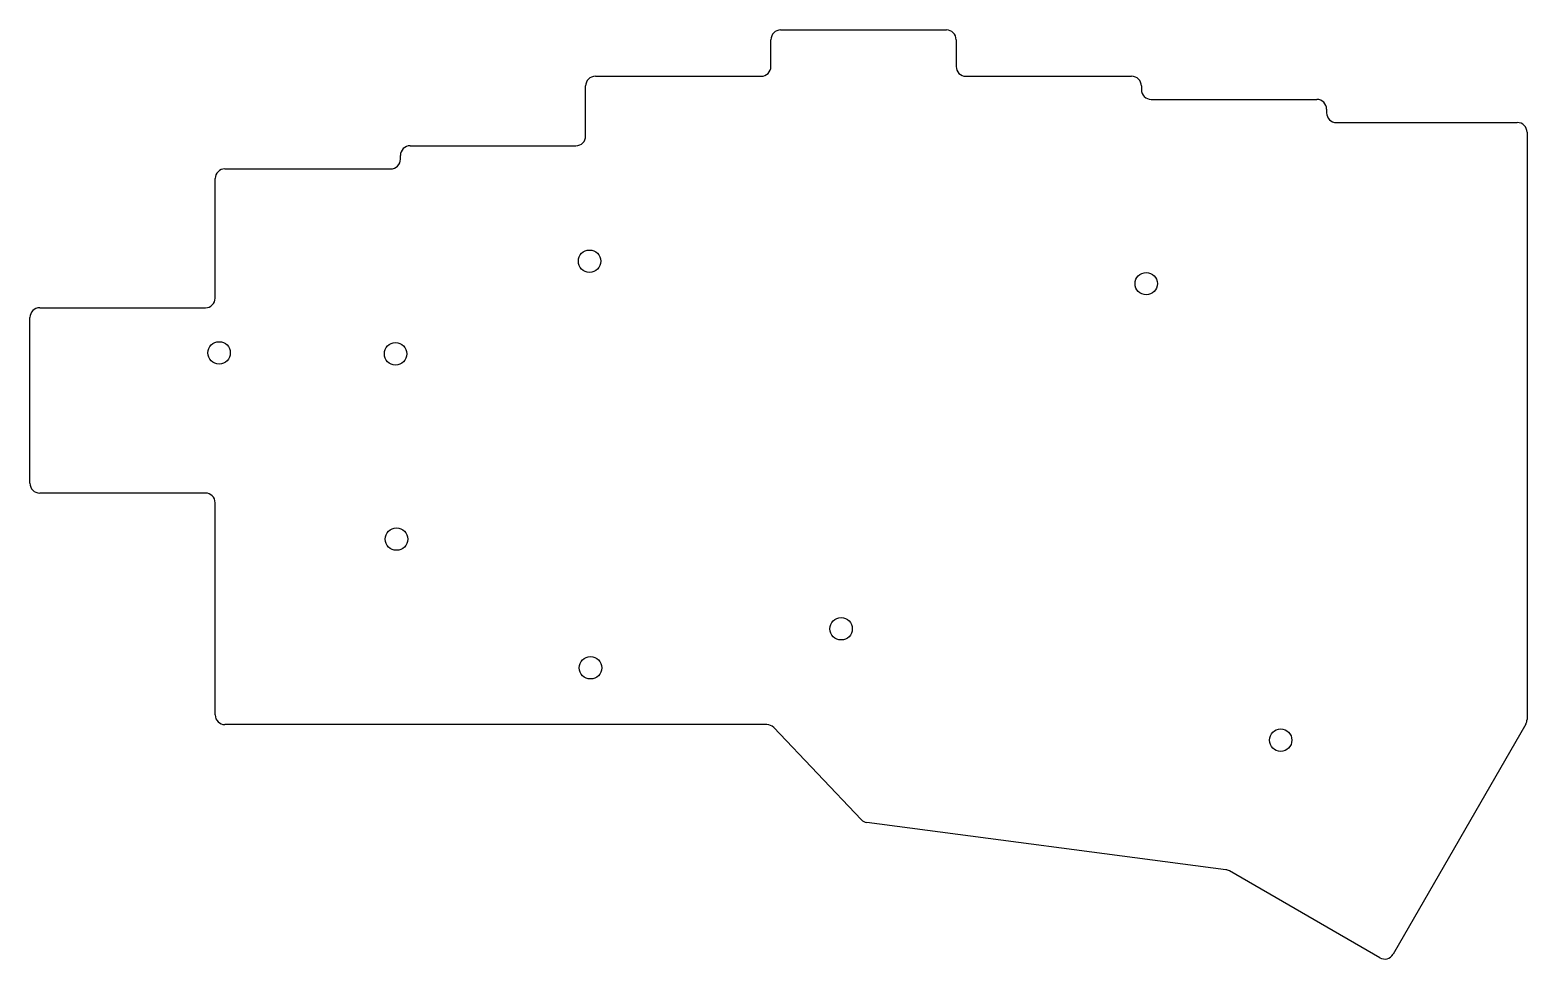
# Model space of a CAD drawing. Extents: x 14 to 168, y -110 to -14.
import ezdxf

# ---------------------------------------------------------------- set-up
doc = ezdxf.new("R2010")
doc.units = 0
doc.layers.add('BLACK', color=7, linetype='CONTINUOUS')

msp = doc.modelspace()

# ---------------------------------------------------------------- linework, layer by layer
at = {"layer": 'BLACK', "linetype": 'CONTINUOUS'}
for p, q in [((90.2215, -18.0994), (90.2215, -15.3494)), ((91.2215, -14.3494), (108.221, -14.3494)), ((109.221, -15.3494), (109.221, -18.0994)), ((72.2215, -19.0994), (89.2215, -19.0994)), ((110.221, -19.0994), (127.221, -19.0994)), ((71.2215, -25.2244), (71.2215, -20.0994)), ((128.221, -20.0994), (128.221, -20.4744)), ((129.221, -21.4744), (146.221, -21.4744)), ((147.221, -22.4744), (147.221, -22.8494)), ((148.221, -23.8494), (166.779, -23.8494)), ((167.779, -24.8494), (167.779, -85.067)), ((52.2215, -27.5994), (52.2215, -27.2244)), ((53.2215, -26.2244), (70.2215, -26.2244)), ((34.2215, -28.5994), (51.2215, -28.5994)), ((33.2215, -41.8494), (33.2215, -29.5994)), ((15.2215, -42.8494), (32.2215, -42.8494)), ((14.2215, -60.8494), (14.2215, -43.8494)), ((32.2215, -61.8494), (15.2215, -61.8494)), ((33.2215, -84.6098), (33.2215, -62.8494)), ((51.2215, -85.5994), (34.2111, -85.5994)), ((89.7966, -85.5994), (51.2215, -85.5994)), ((99.4803, -95.3453), (90.5141, -85.9074)), ((167.645, -85.567), (154.029, -109.151)), ((136.879, -100.491), (100.069, -95.6448)), ((152.663, -109.517), (137.245, -100.615))]:
    msp.add_line(p, q, dxfattribs=at)
at = {"layer": 'BLACK'}
for centre in [(71.6215, -38.0744), (128.721, -40.3744), (33.6215, -47.4744), (51.7215, -47.5744), (51.8215, -66.5744), (97.4215, -75.7744), (71.7215, -79.7744), (142.508, -87.1992)]:
    msp.add_circle(centre, 1.15, dxfattribs=at)
for centre, radius, start, end in [((91.2215, -15.3494), 1, 90, 180), ((108.221, -15.3494), 1, 0, 90), ((89.2215, -18.0994), 1, -90, 0), ((110.221, -18.0994), 1, 180, 270), ((72.2215, -20.0994), 1, 90, 180), ((127.221, -20.0994), 1, 0, 90), ((129.221, -20.4744), 1, 180, 270), ((146.221, -22.4744), 1, 0, 90), ((148.221, -22.8494), 1, 180, 270), ((166.779, -24.8494), 1, 0, 90), ((70.2215, -25.2244), 1, -90, 0), ((51.2215, -27.5994), 1, -90.0002, -0.000172), ((53.2215, -27.2244), 1, 90, 180), ((34.2215, -29.5994), 1, 90, 180), ((15.2215, -43.8494), 1, 90.0001, 180), ((32.2215, -41.8494), 1, -90.0001, -0.000115), ((15.2215, -60.8494), 1, 180, 270), ((32.2215, -62.8494), 1, -0.000172, 89.9998), ((34.2111, -84.6098), 0.9896, 180, 270), ((89.7966, -86.589), 0.9896, 43.532, 90), ((166.779, -85.067), 1, -30, -0.000012), ((100.198, -94.6637), 0.9896, -136.468, -97.5), ((136.75, -101.472), 0.9896, 59.9999, 82.4999), ((153.163, -108.651), 1, -120, -30)]:
    msp.add_arc(centre, radius, start, end, dxfattribs=at)

doc.saveas('drawing.dxf')
